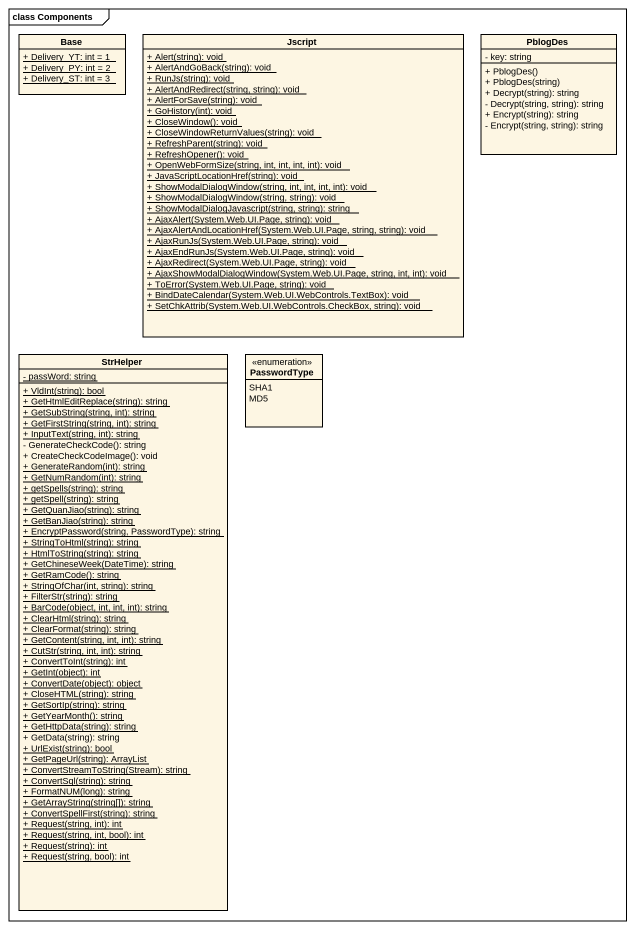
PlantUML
@startuml
mainframe class Components
hide circle
hide empty members
skinparam classAttributeIconSize 0
class Base {
  {static} + Delivery_YT: int = 1
  {static} + Delivery_PY: int = 2
  {static} + Delivery_ST: int = 3
}
class Jscript {
  {static} + Alert(string): void
  {static} + AlertAndGoBack(string): void
  {static} + RunJs(string): void
  {static} + AlertAndRedirect(string, string): void
  {static} + AlertForSave(string): void
  {static} + GoHistory(int): void
  {static} + CloseWindow(): void
  {static} + CloseWindowReturnValues(string): void
  {static} + RefreshParent(string): void
  {static} + RefreshOpener(): void
  {static} + OpenWebFormSize(string, int, int, int, int): void
  {static} + JavaScriptLocationHref(string): void
  {static} + ShowModalDialogWindow(string, int, int, int, int): void
  {static} + ShowModalDialogWindow(string, string): void
  {static} + ShowModalDialogJavascript(string, string): string
  {static} + AjaxAlert(System.Web.UI.Page, string): void
  {static} + AjaxAlertAndLocationHref(System.Web.UI.Page, string, string): void
  {static} + AjaxRunJs(System.Web.UI.Page, string): void
  {static} + AjaxEndRunJs(System.Web.UI.Page, string): void
  {static} + AjaxRedirect(System.Web.UI.Page, string): void
  {static} + AjaxShowModalDialogWindow(System.Web.UI.Page, string, int, int): void
  {static} + ToError(System.Web.UI.Page, string): void
  {static} + BindDateCalendar(System.Web.UI.WebControls.TextBox): void
  {static} + SetChkAttrib(System.Web.UI.WebControls.CheckBox, string): void
}
class PblogDes {
  - key: string
  + PblogDes()
  + PblogDes(string)
  + Decrypt(string): string
  - Decrypt(string, string): string
  + Encrypt(string): string
  - Encrypt(string, string): string
}
class StrHelper {
  {static} - passWord: string
  {static} + VldInt(string): bool
  {static} + GetHtmlEditReplace(string): string
  {static} + GetSubString(string, int): string
  {static} + GetFirstString(string, int): string
  {static} + InputText(string, int): string
  - GenerateCheckCode(): string
  + CreateCheckCodeImage(): void
  {static} + GenerateRandom(int): string
  {static} + GetNumRandom(int): string
  {static} + getSpells(string): string
  {static} + getSpell(string): string
  {static} + GetQuanJiao(string): string
  {static} + GetBanJiao(string): string
  {static} + EncryptPassword(string, PasswordType): string
  {static} + StringToHtml(string): string
  {static} + HtmlToString(string): string
  {static} + GetChineseWeek(DateTime): string
  {static} + GetRamCode(): string
  {static} + StringOfChar(int, string): string
  {static} + FilterStr(string): string
  {static} + BarCode(object, int, int, int): string
  {static} + ClearHtml(string): string
  {static} + ClearFormat(string): string
  {static} + GetContent(string, int, int): string
  {static} + CutStr(string, int, int): string
  {static} + ConvertToInt(string): int
  {static} + GetInt(object): int
  {static} + ConvertDate(object): object
  {static} + CloseHTML(string): string
  {static} + GetSortIp(string): string
  {static} + GetYearMonth(): string
  {static} + GetHttpData(string): string
  + GetData(string): string
  {static} + UrlExist(string): bool
  {static} + GetPageUrl(string): ArrayList
  {static} + ConvertStreamToString(Stream): string
  {static} + ConvertSql(string): string
  {static} + FormatNUM(long): string
  {static} + GetArrayString(string[]): string
  {static} + ConvertSpellFirst(string): string
  {static} + Request(string, int): int
  {static} + Request(string, int, bool): int
  {static} + Request(string): int
  {static} + Request(string, bool): int
}
enum PasswordType {
  SHA1
  MD5
}
@enduml
